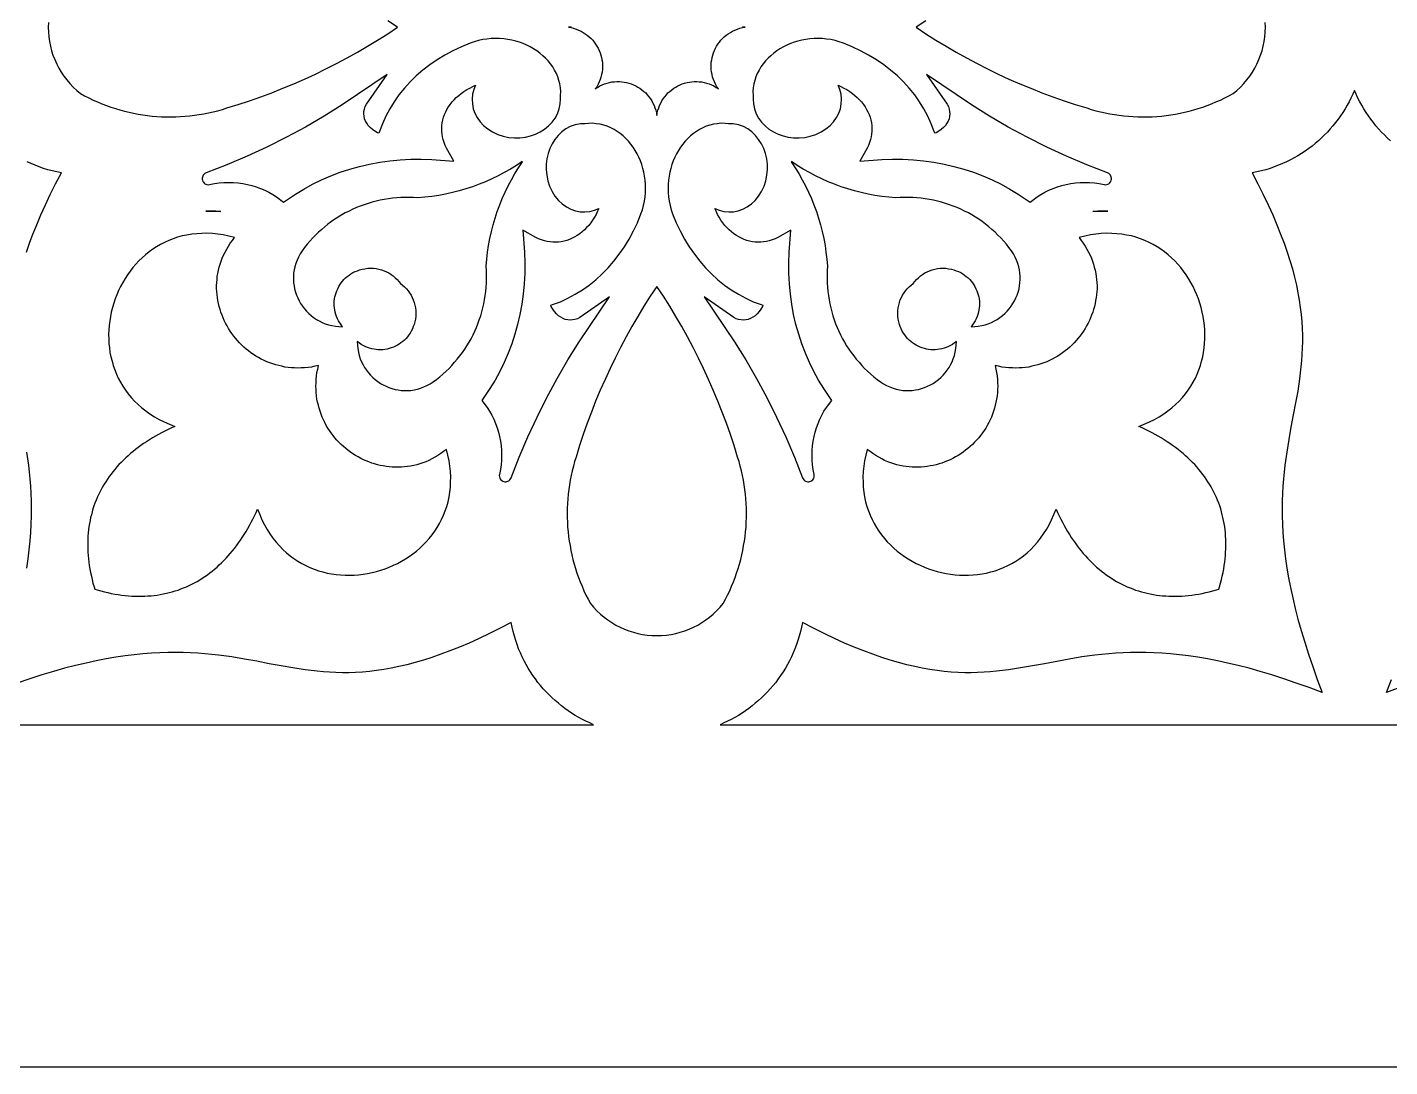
# Model space of a CAD drawing. Extents: x -352 to 352, y -78 to 78.
# Drawn here: x -297.4 to -195.9, y -77.5 to 0 of the extents above; entities that cross this region are included whole.
import ezdxf

# ---------------------------------------------------------------- set-up
doc = ezdxf.new("R2010")
doc.units = 0
doc.layers.get('0').update_dxf_attribs({"linetype": 'CONTINUOUS'})

msp = doc.modelspace()

# ---------------------------------------------------------------- linework, layer by layer
for points in [[(-352.5, -77.5), (352.5, -77.5), (352.5, 77.5), (-352.5, 77.5)], [(-262.84, -0.85), (-263.16, -0.88), (-263.47, -0.92), (-263.79, -0.99), (-264.11, -1.08), (-264.42, -1.18), (-265.07, -1.45), (-265.7, -1.75), (-266.29, -2.07), (-266.87, -2.42), (-267.42, -2.8), (-267.94, -3.2), (-268.43, -3.63), (-268.89, -4.08), (-269.32, -4.55), (-269.72, -5.04), (-270.08, -5.55), (-270.41, -6.08), (-270.71, -6.63), (-270.96, -7.19), (-271.18, -7.77), (-271.22, -7.9), (-271.31, -7.87), (-271.52, -7.75), (-271.7, -7.62), (-271.87, -7.48), (-272.01, -7.33), (-272.12, -7.16), (-272.21, -6.99), (-272.28, -6.82), (-272.32, -6.64), (-272.33, -6.46), (-272.33, -6.28), (-272.29, -6.1), (-272.23, -5.91), (-272.14, -5.73), (-270.6, -3.53), (-273.95, -5.78), (-275.3, -6.63), (-276.69, -7.44), (-278.11, -8.2), (-279.56, -8.93), (-281.04, -9.62), (-282.55, -10.26), (-284.09, -10.86), (-284.18, -10.9), (-284.25, -10.96), (-284.31, -11.02), (-284.35, -11.09), (-284.37, -11.17), (-284.38, -11.25), (-284.38, -11.33), (-284.36, -11.41), (-284.34, -11.49), (-284.29, -11.56), (-284.24, -11.62), (-284.18, -11.67), (-284.11, -11.71), (-284.03, -11.73), (-283.94, -11.74), (-283.84, -11.73), (-283.47, -11.66), (-283.12, -11.61), (-282.77, -11.58), (-282.41, -11.57), (-282.06, -11.58), (-281.71, -11.61), (-281.36, -11.65), (-281.02, -11.72), (-280.69, -11.8), (-280.36, -11.9), (-280.04, -12.02), (-279.73, -12.15), (-279.42, -12.3), (-279.13, -12.47), (-278.86, -12.65), (-278.32, -13.05), (-277.44, -12.44), (-276.81, -12.06), (-276.16, -11.7), (-275.49, -11.38), (-274.8, -11.08), (-274.1, -10.81), (-273.38, -10.58), (-272.65, -10.37), (-271.91, -10.2), (-271.15, -10.06), (-270.39, -9.96), (-269.62, -9.88), (-268.84, -9.84), (-268.06, -9.83), (-267.28, -9.86), (-265.63, -9.99), (-266.18, -9.02), (-266.28, -8.81), (-266.36, -8.59), (-266.43, -8.38), (-266.48, -8.17), (-266.51, -7.96), (-266.53, -7.75), (-266.53, -7.54), (-266.52, -7.33), (-266.49, -7.12), (-266.45, -6.91), (-266.39, -6.71), (-266.32, -6.51), (-266.23, -6.31), (-266.14, -6.12), (-266.02, -5.93), (-265.9, -5.75), (-265.76, -5.57), (-265.61, -5.4), (-265.45, -5.23), (-265.27, -5.08), (-265.08, -4.93), (-264.88, -4.78), (-264.67, -4.65), (-264.45, -4.53), (-264.22, -4.42), (-264.01, -4.33), (-264.14, -4.64), (-264.23, -5), (-264.27, -5.36), (-264.25, -5.72), (-264.18, -6.07), (-264.06, -6.41), (-263.89, -6.74), (-263.68, -7.05), (-263.41, -7.33), (-263.1, -7.58), (-262.75, -7.8), (-262.36, -7.99), (-261.95, -8.12), (-261.53, -8.21), (-261.11, -8.25), (-260.7, -8.24), (-260.3, -8.19), (-259.91, -8.1), (-259.54, -7.97), (-259.19, -7.8), (-258.86, -7.59), (-258.57, -7.35), (-258.3, -7.08), (-258.08, -6.78), (-257.9, -6.45), (-257.77, -6.09), (-257.7, -5.7), (-257.69, -5.35), (-257.67, -5.09), (-257.66, -4.8), (-257.69, -4.51), (-257.73, -4.23), (-257.8, -3.96), (-257.89, -3.69), (-257.99, -3.44), (-258.12, -3.19), (-258.26, -2.95), (-258.42, -2.73), (-258.6, -2.51), (-258.79, -2.31), (-258.99, -2.12), (-259.21, -1.93), (-259.44, -1.77), (-259.68, -1.61), (-259.93, -1.47), (-260.19, -1.34), (-260.46, -1.22), (-260.74, -1.12), (-261.02, -1.04), (-261.31, -0.96), (-261.61, -0.91), (-261.91, -0.87), (-262.22, -0.84), (-262.53, -0.84)], [(-238.78, -0.84), (-239.09, -0.87), (-239.39, -0.91), (-239.69, -0.96), (-239.98, -1.04), (-240.27, -1.12), (-240.54, -1.22), (-240.81, -1.34), (-241.07, -1.47), (-241.32, -1.61), (-241.56, -1.77), (-241.79, -1.93), (-242.01, -2.12), (-242.21, -2.31), (-242.4, -2.51), (-242.58, -2.73), (-242.74, -2.95), (-242.88, -3.19), (-243.01, -3.44), (-243.12, -3.69), (-243.2, -3.96), (-243.27, -4.23), (-243.31, -4.51), (-243.34, -4.8), (-243.33, -5.09), (-243.31, -5.35), (-243.3, -5.7), (-243.23, -6.09), (-243.1, -6.45), (-242.92, -6.78), (-242.7, -7.08), (-242.43, -7.35), (-242.14, -7.59), (-241.81, -7.8), (-241.46, -7.97), (-241.09, -8.1), (-240.7, -8.19), (-240.3, -8.24), (-239.89, -8.25), (-239.47, -8.21), (-239.06, -8.12), (-238.64, -7.99), (-238.25, -7.8), (-237.9, -7.58), (-237.59, -7.33), (-237.33, -7.05), (-237.11, -6.74), (-236.94, -6.41), (-236.82, -6.07), (-236.75, -5.72), (-236.74, -5.36), (-236.77, -5), (-236.86, -4.64), (-236.99, -4.33), (-236.78, -4.42), (-236.55, -4.53), (-236.33, -4.65), (-236.12, -4.78), (-235.92, -4.93), (-235.73, -5.08), (-235.56, -5.23), (-235.39, -5.4), (-235.24, -5.57), (-235.1, -5.75), (-234.98, -5.93), (-234.87, -6.12), (-234.77, -6.31), (-234.68, -6.51), (-234.61, -6.71), (-234.55, -6.91), (-234.51, -7.12), (-234.48, -7.33), (-234.47, -7.54), (-234.47, -7.75), (-234.49, -7.96), (-234.52, -8.17), (-234.57, -8.38), (-234.64, -8.59), (-234.72, -8.81), (-234.82, -9.02), (-235.37, -9.99), (-233.72, -9.86), (-232.94, -9.83), (-232.16, -9.84), (-231.38, -9.88), (-230.61, -9.96), (-229.85, -10.06), (-229.09, -10.2), (-228.35, -10.37), (-227.62, -10.58), (-226.9, -10.81), (-226.2, -11.08), (-225.51, -11.38), (-224.84, -11.7), (-224.19, -12.06), (-223.57, -12.44), (-222.68, -13.05), (-222.14, -12.65), (-221.87, -12.47), (-221.58, -12.3), (-221.28, -12.15), (-220.96, -12.02), (-220.64, -11.9), (-220.32, -11.8), (-219.98, -11.72), (-219.64, -11.65), (-219.29, -11.61), (-218.94, -11.58), (-218.59, -11.57), (-218.23, -11.58), (-217.88, -11.61), (-217.53, -11.66), (-217.16, -11.73), (-217.07, -11.74), (-216.97, -11.73), (-216.89, -11.71), (-216.82, -11.67), (-216.76, -11.62), (-216.71, -11.56), (-216.67, -11.49), (-216.64, -11.41), (-216.62, -11.33), (-216.62, -11.25), (-216.63, -11.17), (-216.65, -11.09), (-216.69, -11.02), (-216.75, -10.96), (-216.82, -10.9), (-216.91, -10.86), (-218.45, -10.26), (-219.96, -9.62), (-221.44, -8.93), (-222.89, -8.2), (-224.31, -7.44), (-225.7, -6.63), (-227.05, -5.78), (-230.4, -3.53), (-228.87, -5.73), (-228.77, -5.91), (-228.71, -6.1), (-228.68, -6.28), (-228.67, -6.46), (-228.68, -6.64), (-228.72, -6.82), (-228.79, -6.99), (-228.88, -7.16), (-228.99, -7.33), (-229.13, -7.48), (-229.3, -7.62), (-229.48, -7.75), (-229.69, -7.87), (-229.78, -7.9), (-229.82, -7.77), (-230.04, -7.19), (-230.29, -6.63), (-230.59, -6.08), (-230.92, -5.55), (-231.28, -5.04), (-231.68, -4.55), (-232.11, -4.08), (-232.57, -3.63), (-233.07, -3.2), (-233.59, -2.8), (-234.13, -2.42), (-234.71, -2.07), (-235.31, -1.75), (-235.93, -1.45), (-236.58, -1.18), (-236.9, -1.08), (-237.21, -0.99), (-237.53, -0.92), (-237.85, -0.88), (-238.16, -0.85), (-238.47, -0.84)], [(-255.59, -7.17), (-255.86, -7.19), (-256.2, -7.2), (-256.59, -7.27), (-256.95, -7.4), (-257.28, -7.58), (-257.58, -7.8), (-257.86, -8.07), (-258.09, -8.36), (-258.3, -8.69), (-258.47, -9.04), (-258.6, -9.41), (-258.69, -9.8), (-258.74, -10.2), (-258.75, -10.61), (-258.71, -11.03), (-258.62, -11.44), (-258.49, -11.86), (-258.31, -12.25), (-258.09, -12.6), (-257.83, -12.91), (-257.55, -13.17), (-257.24, -13.39), (-256.91, -13.56), (-256.57, -13.68), (-256.22, -13.75), (-255.86, -13.76), (-255.5, -13.73), (-255.14, -13.64), (-254.83, -13.51), (-254.92, -13.72), (-255.03, -13.95), (-255.15, -14.17), (-255.29, -14.38), (-255.43, -14.58), (-255.58, -14.77), (-255.73, -14.94), (-255.9, -15.11), (-256.07, -15.26), (-256.25, -15.4), (-256.43, -15.52), (-256.62, -15.63), (-256.81, -15.73), (-257.01, -15.82), (-257.21, -15.89), (-257.41, -15.95), (-257.62, -15.99), (-257.83, -16.02), (-258.04, -16.03), (-258.25, -16.03), (-258.46, -16.01), (-258.67, -15.98), (-258.88, -15.93), (-259.1, -15.86), (-259.31, -15.78), (-259.52, -15.68), (-260.49, -15.13), (-260.36, -16.78), (-260.34, -17.56), (-260.34, -18.34), (-260.38, -19.12), (-260.46, -19.89), (-260.56, -20.65), (-260.7, -21.41), (-260.88, -22.15), (-261.08, -22.88), (-261.31, -23.6), (-261.58, -24.3), (-261.88, -24.99), (-262.2, -25.66), (-262.56, -26.31), (-262.95, -26.93), (-263.55, -27.82), (-263.15, -28.36), (-262.97, -28.63), (-262.8, -28.92), (-262.65, -29.22), (-262.52, -29.54), (-262.4, -29.86), (-262.3, -30.19), (-262.22, -30.52), (-262.16, -30.86), (-262.11, -31.21), (-262.08, -31.56), (-262.07, -31.91), (-262.08, -32.27), (-262.11, -32.62), (-262.16, -32.97), (-262.23, -33.34), (-262.24, -33.43), (-262.23, -33.53), (-262.21, -33.61), (-262.17, -33.68), (-262.12, -33.74), (-262.06, -33.79), (-261.99, -33.83), (-261.91, -33.86), (-261.83, -33.88), (-261.75, -33.88), (-261.67, -33.87), (-261.6, -33.85), (-261.52, -33.81), (-261.46, -33.75), (-261.4, -33.68), (-261.36, -33.59), (-260.76, -32.05), (-260.12, -30.54), (-259.43, -29.06), (-258.71, -27.61), (-257.94, -26.19), (-257.13, -24.8), (-256.28, -23.45), (-254.03, -20.1), (-256.23, -21.63), (-256.42, -21.73), (-256.6, -21.79), (-256.78, -21.82), (-256.96, -21.83), (-257.14, -21.82), (-257.32, -21.78), (-257.49, -21.71), (-257.66, -21.62), (-257.83, -21.51), (-257.98, -21.37), (-258.12, -21.2), (-258.25, -21.02), (-258.37, -20.81), (-258.4, -20.72), (-258.27, -20.68), (-257.69, -20.46), (-257.13, -20.21), (-256.58, -19.91), (-256.05, -19.58), (-255.54, -19.22), (-255.05, -18.82), (-254.58, -18.39), (-254.13, -17.93), (-253.7, -17.43), (-253.3, -16.91), (-252.92, -16.37), (-252.57, -15.79), (-252.25, -15.19), (-251.95, -14.57), (-251.68, -13.92), (-251.58, -13.6), (-251.49, -13.29), (-251.43, -12.97), (-251.38, -12.65), (-251.35, -12.34), (-251.34, -12.03), (-251.35, -11.72), (-251.37, -11.41), (-251.41, -11.11), (-251.46, -10.81), (-251.54, -10.52), (-251.62, -10.23), (-251.72, -9.96), (-251.84, -9.69), (-251.97, -9.43), (-252.11, -9.18), (-252.27, -8.94), (-252.44, -8.71), (-252.62, -8.49), (-252.81, -8.29), (-253.01, -8.1), (-253.23, -7.92), (-253.46, -7.76), (-253.69, -7.62), (-253.94, -7.49), (-254.2, -7.38), (-254.46, -7.3), (-254.73, -7.23), (-255.01, -7.19), (-255.3, -7.16)], [(-245.99, -7.19), (-246.27, -7.23), (-246.54, -7.3), (-246.81, -7.38), (-247.06, -7.49), (-247.31, -7.62), (-247.55, -7.76), (-247.77, -7.92), (-247.99, -8.1), (-248.19, -8.29), (-248.39, -8.49), (-248.57, -8.71), (-248.73, -8.94), (-248.89, -9.18), (-249.03, -9.43), (-249.16, -9.69), (-249.28, -9.96), (-249.38, -10.23), (-249.46, -10.52), (-249.54, -10.81), (-249.59, -11.11), (-249.63, -11.41), (-249.66, -11.72), (-249.66, -12.03), (-249.65, -12.34), (-249.62, -12.65), (-249.58, -12.97), (-249.51, -13.29), (-249.42, -13.6), (-249.32, -13.92), (-249.05, -14.57), (-248.75, -15.19), (-248.43, -15.79), (-248.08, -16.37), (-247.7, -16.91), (-247.3, -17.43), (-246.87, -17.93), (-246.42, -18.39), (-245.95, -18.82), (-245.46, -19.22), (-244.95, -19.58), (-244.42, -19.91), (-243.87, -20.21), (-243.31, -20.46), (-242.73, -20.68), (-242.6, -20.72), (-242.63, -20.81), (-242.75, -21.02), (-242.88, -21.2), (-243.02, -21.37), (-243.17, -21.51), (-243.34, -21.62), (-243.51, -21.71), (-243.68, -21.78), (-243.86, -21.82), (-244.04, -21.83), (-244.22, -21.82), (-244.4, -21.79), (-244.59, -21.73), (-244.77, -21.63), (-246.97, -20.1), (-244.72, -23.45), (-243.87, -24.8), (-243.06, -26.19), (-242.3, -27.61), (-241.57, -29.06), (-240.88, -30.54), (-240.24, -32.05), (-239.64, -33.59), (-239.6, -33.68), (-239.54, -33.75), (-239.48, -33.81), (-239.41, -33.85), (-239.33, -33.87), (-239.25, -33.88), (-239.17, -33.88), (-239.09, -33.86), (-239.01, -33.83), (-238.94, -33.79), (-238.88, -33.74), (-238.83, -33.68), (-238.79, -33.61), (-238.77, -33.53), (-238.76, -33.43), (-238.77, -33.34), (-238.84, -32.97), (-238.89, -32.62), (-238.92, -32.27), (-238.93, -31.91), (-238.92, -31.56), (-238.89, -31.21), (-238.85, -30.86), (-238.78, -30.52), (-238.7, -30.19), (-238.6, -29.86), (-238.48, -29.54), (-238.35, -29.22), (-238.2, -28.92), (-238.04, -28.63), (-237.85, -28.36), (-237.45, -27.82), (-238.06, -26.93), (-238.44, -26.31), (-238.8, -25.66), (-239.12, -24.99), (-239.42, -24.3), (-239.69, -23.6), (-239.92, -22.88), (-240.13, -22.15), (-240.3, -21.41), (-240.44, -20.65), (-240.54, -19.89), (-240.62, -19.12), (-240.66, -18.34), (-240.67, -17.56), (-240.64, -16.78), (-240.51, -15.13), (-241.48, -15.68), (-241.69, -15.78), (-241.91, -15.86), (-242.12, -15.93), (-242.33, -15.98), (-242.54, -16.01), (-242.75, -16.03), (-242.96, -16.03), (-243.17, -16.02), (-243.38, -15.99), (-243.59, -15.95), (-243.79, -15.89), (-243.99, -15.82), (-244.19, -15.73), (-244.38, -15.63), (-244.57, -15.52), (-244.75, -15.4), (-244.93, -15.26), (-245.1, -15.11), (-245.27, -14.94), (-245.42, -14.77), (-245.57, -14.58), (-245.72, -14.38), (-245.85, -14.17), (-245.97, -13.95), (-246.08, -13.72), (-246.17, -13.51), (-245.86, -13.64), (-245.5, -13.73), (-245.14, -13.76), (-244.78, -13.75), (-244.43, -13.68), (-244.09, -13.56), (-243.76, -13.39), (-243.45, -13.17), (-243.17, -12.91), (-242.92, -12.6), (-242.7, -12.25), (-242.51, -11.86), (-242.38, -11.44), (-242.29, -11.03), (-242.25, -10.61), (-242.26, -10.2), (-242.31, -9.8), (-242.4, -9.41), (-242.53, -9.04), (-242.7, -8.69), (-242.91, -8.36), (-243.15, -8.07), (-243.42, -7.8), (-243.72, -7.58), (-244.05, -7.4), (-244.41, -7.27), (-244.8, -7.2), (-245.15, -7.19), (-245.41, -7.17), (-245.7, -7.16)], [(-260.53, -10.02), (-260.97, -10.31), (-261.41, -10.58), (-261.87, -10.84), (-262.33, -11.08), (-262.8, -11.31), (-263.27, -11.52), (-263.75, -11.71), (-264.24, -11.89), (-264.73, -12.05), (-265.23, -12.2), (-265.74, -12.33), (-266.25, -12.44), (-266.76, -12.54), (-267.28, -12.61), (-267.8, -12.68), (-268.32, -12.72), (-268.64, -12.7), (-268.95, -12.69), (-269.27, -12.69), (-269.58, -12.7), (-269.89, -12.72), (-270.21, -12.75), (-270.51, -12.79), (-270.82, -12.84), (-271.12, -12.9), (-271.43, -12.96), (-271.73, -13.04), (-272.02, -13.13), (-272.31, -13.23), (-272.6, -13.33), (-272.89, -13.45), (-273.17, -13.57), (-273.44, -13.7), (-273.72, -13.84), (-273.99, -13.99), (-274.25, -14.15), (-274.51, -14.32), (-274.76, -14.49), (-275.01, -14.68), (-275.25, -14.87), (-275.48, -15.07), (-275.71, -15.27), (-275.93, -15.49), (-276.15, -15.71), (-276.36, -15.94), (-276.56, -16.18), (-276.75, -16.42), (-276.94, -16.68), (-277.09, -16.9), (-277.21, -17.13), (-277.32, -17.37), (-277.41, -17.61), (-277.48, -17.85), (-277.53, -18.09), (-277.57, -18.33), (-277.59, -18.57), (-277.59, -18.81), (-277.57, -19.05), (-277.54, -19.28), (-277.5, -19.51), (-277.44, -19.74), (-277.36, -19.97), (-277.27, -20.18), (-277.16, -20.4), (-277.05, -20.6), (-276.91, -20.8), (-276.77, -20.99), (-276.61, -21.17), (-276.45, -21.34), (-276.27, -21.49), (-276.08, -21.64), (-275.87, -21.78), (-275.66, -21.9), (-275.44, -22.01), (-275.21, -22.1), (-274.97, -22.18), (-274.72, -22.24), (-274.46, -22.29), (-274.2, -22.32), (-273.92, -22.33), (-274.04, -22.18), (-274.14, -22.04), (-274.23, -21.88), (-274.31, -21.73), (-274.38, -21.57), (-274.43, -21.41), (-274.48, -21.25), (-274.51, -21.08), (-274.53, -20.92), (-274.55, -20.75), (-274.55, -20.59), (-274.54, -20.43), (-274.52, -20.26), (-274.49, -20.1), (-274.46, -19.95), (-274.41, -19.79), (-274.35, -19.64), (-274.28, -19.49), (-274.21, -19.34), (-274.13, -19.2), (-274.03, -19.06), (-273.93, -18.93), (-273.82, -18.81), (-273.7, -18.69), (-273.57, -18.58), (-273.44, -18.48), (-273.3, -18.38), (-273.15, -18.29), (-272.99, -18.22), (-272.82, -18.15), (-272.65, -18.09), (-272.47, -18.04), (-272.26, -18), (-272.04, -17.97), (-271.83, -17.96), (-271.62, -17.97), (-271.42, -17.99), (-271.22, -18.03), (-271.02, -18.08), (-270.83, -18.15), (-270.65, -18.23), (-270.47, -18.32), (-270.31, -18.43), (-270.15, -18.54), (-270, -18.67), (-269.86, -18.8), (-269.73, -18.95), (-269.61, -19.11), (-269.45, -19.22), (-269.3, -19.35), (-269.17, -19.5), (-269.04, -19.65), (-268.93, -19.8), (-268.82, -19.97), (-268.73, -20.15), (-268.65, -20.33), (-268.58, -20.52), (-268.53, -20.71), (-268.49, -20.91), (-268.47, -21.12), (-268.46, -21.33), (-268.47, -21.54), (-268.5, -21.76), (-268.54, -21.97), (-268.59, -22.15), (-268.65, -22.32), (-268.72, -22.49), (-268.8, -22.65), (-268.88, -22.8), (-268.98, -22.94), (-269.08, -23.07), (-269.19, -23.2), (-269.31, -23.32), (-269.43, -23.43), (-269.57, -23.53), (-269.7, -23.62), (-269.84, -23.71), (-269.99, -23.78), (-270.14, -23.85), (-270.29, -23.91), (-270.45, -23.95), (-270.6, -23.99), (-270.77, -24.02), (-270.93, -24.04), (-271.09, -24.05), (-271.26, -24.05), (-271.42, -24.03), (-271.58, -24.01), (-271.75, -23.98), (-271.91, -23.93), (-272.07, -23.87), (-272.23, -23.81), (-272.38, -23.73), (-272.54, -23.64), (-272.69, -23.54), (-272.83, -23.42), (-272.82, -23.7), (-272.79, -23.96), (-272.74, -24.22), (-272.68, -24.47), (-272.6, -24.71), (-272.51, -24.94), (-272.4, -25.16), (-272.28, -25.37), (-272.14, -25.57), (-272, -25.77), (-271.84, -25.95), (-271.67, -26.11), (-271.49, -26.27), (-271.3, -26.41), (-271.1, -26.55), (-270.9, -26.66), (-270.68, -26.77), (-270.47, -26.86), (-270.24, -26.93), (-270.01, -27), (-269.78, -27.04), (-269.55, -27.07), (-269.31, -27.09), (-269.07, -27.09), (-268.83, -27.07), (-268.59, -27.03), (-268.35, -26.98), (-268.11, -26.91), (-267.87, -26.82), (-267.64, -26.71), (-267.4, -26.59), (-267.18, -26.44), (-266.93, -26.25), (-266.68, -26.06), (-266.44, -25.86), (-266.21, -25.65), (-265.99, -25.43), (-265.77, -25.21), (-265.57, -24.98), (-265.37, -24.75), (-265.18, -24.5), (-264.99, -24.26), (-264.82, -24), (-264.65, -23.75), (-264.49, -23.48), (-264.34, -23.22), (-264.2, -22.94), (-264.07, -22.67), (-263.95, -22.39), (-263.83, -22.1), (-263.73, -21.81), (-263.63, -21.52), (-263.54, -21.22), (-263.46, -20.93), (-263.4, -20.62), (-263.34, -20.32), (-263.29, -20.01), (-263.25, -19.7), (-263.22, -19.39), (-263.2, -19.08), (-263.19, -18.77), (-263.19, -18.45), (-263.2, -18.14), (-263.22, -17.82), (-263.18, -17.3), (-263.12, -16.78), (-263.04, -16.26), (-262.94, -15.75), (-262.83, -15.24), (-262.7, -14.73), (-262.55, -14.23), (-262.39, -13.74), (-262.21, -13.25), (-262.02, -12.77), (-261.81, -12.29), (-261.58, -11.83), (-261.34, -11.37), (-261.08, -10.91), (-260.81, -10.47), (-260.52, -10.03), (-260.53, -10.04), (-260.55, -10.05)], [(-240.45, -10.05), (-240.48, -10.03), (-240.19, -10.47), (-239.92, -10.91), (-239.66, -11.37), (-239.42, -11.83), (-239.19, -12.29), (-238.98, -12.77), (-238.79, -13.25), (-238.61, -13.74), (-238.45, -14.23), (-238.3, -14.73), (-238.17, -15.24), (-238.06, -15.75), (-237.96, -16.26), (-237.89, -16.78), (-237.82, -17.3), (-237.78, -17.82), (-237.8, -18.14), (-237.81, -18.45), (-237.81, -18.77), (-237.8, -19.08), (-237.78, -19.39), (-237.75, -19.7), (-237.71, -20.01), (-237.66, -20.32), (-237.61, -20.62), (-237.54, -20.93), (-237.46, -21.22), (-237.37, -21.52), (-237.27, -21.81), (-237.17, -22.1), (-237.05, -22.39), (-236.93, -22.67), (-236.8, -22.94), (-236.66, -23.22), (-236.51, -23.48), (-236.35, -23.75), (-236.18, -24), (-236.01, -24.26), (-235.82, -24.5), (-235.63, -24.75), (-235.43, -24.98), (-235.23, -25.21), (-235.01, -25.43), (-234.79, -25.65), (-234.56, -25.86), (-234.32, -26.06), (-234.08, -26.25), (-233.82, -26.44), (-233.6, -26.59), (-233.37, -26.71), (-233.13, -26.82), (-232.89, -26.91), (-232.66, -26.98), (-232.41, -27.03), (-232.17, -27.07), (-231.93, -27.09), (-231.69, -27.09), (-231.46, -27.07), (-231.22, -27.04), (-230.99, -27), (-230.76, -26.93), (-230.54, -26.86), (-230.32, -26.77), (-230.11, -26.66), (-229.9, -26.55), (-229.7, -26.41), (-229.51, -26.27), (-229.33, -26.11), (-229.16, -25.95), (-229.01, -25.77), (-228.86, -25.57), (-228.72, -25.37), (-228.6, -25.16), (-228.49, -24.94), (-228.4, -24.71), (-228.32, -24.47), (-228.26, -24.22), (-228.21, -23.96), (-228.18, -23.7), (-228.17, -23.42), (-228.32, -23.54), (-228.46, -23.64), (-228.62, -23.73), (-228.77, -23.81), (-228.93, -23.87), (-229.09, -23.93), (-229.25, -23.98), (-229.42, -24.01), (-229.58, -24.03), (-229.75, -24.05), (-229.91, -24.05), (-230.07, -24.04), (-230.24, -24.02), (-230.4, -23.99), (-230.56, -23.95), (-230.71, -23.91), (-230.86, -23.85), (-231.01, -23.78), (-231.16, -23.71), (-231.3, -23.62), (-231.44, -23.53), (-231.57, -23.43), (-231.69, -23.32), (-231.81, -23.2), (-231.92, -23.07), (-232.02, -22.94), (-232.12, -22.8), (-232.21, -22.65), (-232.28, -22.49), (-232.35, -22.32), (-232.41, -22.15), (-232.46, -21.97), (-232.5, -21.76), (-232.53, -21.54), (-232.54, -21.33), (-232.53, -21.12), (-232.51, -20.91), (-232.47, -20.71), (-232.42, -20.52), (-232.35, -20.33), (-232.27, -20.15), (-232.18, -19.97), (-232.07, -19.8), (-231.96, -19.65), (-231.83, -19.5), (-231.7, -19.35), (-231.55, -19.22), (-231.4, -19.11), (-231.28, -18.95), (-231.15, -18.8), (-231, -18.67), (-230.85, -18.54), (-230.7, -18.43), (-230.53, -18.32), (-230.35, -18.23), (-230.17, -18.15), (-229.98, -18.08), (-229.79, -18.03), (-229.59, -17.99), (-229.38, -17.97), (-229.17, -17.96), (-228.96, -17.97), (-228.75, -18), (-228.53, -18.04), (-228.35, -18.09), (-228.18, -18.15), (-228.01, -18.22), (-227.85, -18.29), (-227.7, -18.38), (-227.56, -18.48), (-227.43, -18.58), (-227.3, -18.69), (-227.18, -18.81), (-227.07, -18.93), (-226.97, -19.06), (-226.88, -19.2), (-226.79, -19.34), (-226.72, -19.49), (-226.65, -19.64), (-226.59, -19.79), (-226.55, -19.95), (-226.51, -20.1), (-226.48, -20.26), (-226.46, -20.43), (-226.45, -20.59), (-226.46, -20.75), (-226.47, -20.92), (-226.49, -21.08), (-226.52, -21.25), (-226.57, -21.41), (-226.63, -21.57), (-226.69, -21.73), (-226.77, -21.88), (-226.86, -22.04), (-226.96, -22.18), (-227.08, -22.33), (-226.8, -22.32), (-226.54, -22.29), (-226.28, -22.24), (-226.03, -22.18), (-225.79, -22.1), (-225.56, -22.01), (-225.34, -21.9), (-225.13, -21.78), (-224.93, -21.64), (-224.73, -21.49), (-224.55, -21.34), (-224.39, -21.17), (-224.23, -20.99), (-224.09, -20.8), (-223.96, -20.6), (-223.84, -20.4), (-223.73, -20.18), (-223.64, -19.97), (-223.57, -19.74), (-223.5, -19.51), (-223.46, -19.28), (-223.43, -19.05), (-223.41, -18.81), (-223.41, -18.57), (-223.43, -18.33), (-223.47, -18.09), (-223.52, -17.85), (-223.59, -17.61), (-223.68, -17.37), (-223.79, -17.13), (-223.91, -16.9), (-224.06, -16.68), (-224.25, -16.42), (-224.44, -16.18), (-224.64, -15.94), (-224.85, -15.71), (-225.07, -15.49), (-225.29, -15.27), (-225.52, -15.07), (-225.75, -14.87), (-226, -14.68), (-226.24, -14.49), (-226.5, -14.32), (-226.75, -14.15), (-227.02, -13.99), (-227.28, -13.84), (-227.56, -13.7), (-227.83, -13.57), (-228.11, -13.45), (-228.4, -13.33), (-228.69, -13.23), (-228.98, -13.13), (-229.28, -13.04), (-229.57, -12.96), (-229.88, -12.9), (-230.18, -12.84), (-230.49, -12.79), (-230.8, -12.75), (-231.11, -12.72), (-231.42, -12.7), (-231.73, -12.69), (-232.05, -12.69), (-232.36, -12.7), (-232.68, -12.72), (-233.2, -12.68), (-233.72, -12.61), (-234.24, -12.54), (-234.75, -12.44), (-235.26, -12.33), (-235.77, -12.2), (-236.27, -12.05), (-236.76, -11.89), (-237.25, -11.71), (-237.73, -11.52), (-238.21, -11.31), (-238.67, -11.08), (-239.13, -10.84), (-239.59, -10.58), (-240.03, -10.31), (-240.47, -10.02), (-240.46, -10.03)], [(-284.12, -13.72), (-283, -13.74), (-283.37, -13.71), (-283.74, -13.7)], [(-217.63, -13.71), (-218, -13.74), (-216.88, -13.72), (-217.26, -13.7)], [(-281.98, -15.67), (-282.4, -15.57), (-282.82, -15.48), (-283.23, -15.42), (-283.63, -15.38), (-284.03, -15.36), (-284.41, -15.37), (-284.79, -15.39), (-285.16, -15.43), (-285.52, -15.49), (-285.87, -15.56), (-286.22, -15.66), (-286.55, -15.77), (-286.87, -15.89), (-287.19, -16.04), (-287.49, -16.19), (-287.79, -16.37), (-288.07, -16.55), (-288.34, -16.75), (-288.61, -16.96), (-288.86, -17.18), (-289.1, -17.42), (-289.33, -17.66), (-289.55, -17.92), (-289.76, -18.18), (-289.95, -18.46), (-290.14, -18.74), (-290.31, -19.03), (-290.47, -19.33), (-290.62, -19.63), (-290.75, -19.94), (-290.87, -20.26), (-290.98, -20.58), (-291.07, -20.9), (-291.16, -21.23), (-291.22, -21.56), (-291.28, -21.89), (-291.32, -22.23), (-291.34, -22.56), (-291.36, -22.9), (-291.35, -23.23), (-291.34, -23.57), (-291.3, -23.91), (-291.26, -24.24), (-291.19, -24.57), (-291.11, -24.9), (-291.02, -25.22), (-290.91, -25.54), (-290.78, -25.86), (-290.64, -26.16), (-290.48, -26.47), (-290.31, -26.77), (-290.11, -27.06), (-289.91, -27.34), (-289.68, -27.61), (-289.43, -27.88), (-289.17, -28.13), (-288.89, -28.38), (-288.6, -28.61), (-288.28, -28.83), (-287.95, -29.05), (-287.6, -29.24), (-287.22, -29.43), (-286.83, -29.6), (-286.43, -29.76), (-286.68, -29.87), (-286.93, -29.99), (-287.17, -30.11), (-287.41, -30.23), (-287.65, -30.36), (-287.88, -30.49), (-288.1, -30.62), (-288.32, -30.76), (-288.54, -30.9), (-288.75, -31.04), (-288.96, -31.18), (-289.16, -31.33), (-289.35, -31.48), (-289.54, -31.63), (-289.73, -31.79), (-289.91, -31.95), (-290.09, -32.11), (-290.26, -32.27), (-290.43, -32.44), (-290.59, -32.61), (-290.75, -32.78), (-290.9, -32.96), (-291.04, -33.14), (-291.18, -33.32), (-291.32, -33.5), (-291.45, -33.69), (-291.58, -33.88), (-291.7, -34.07), (-291.81, -34.26), (-291.92, -34.46), (-292.02, -34.66), (-292.12, -34.86), (-292.21, -35.06), (-292.3, -35.27), (-292.38, -35.48), (-292.46, -35.69), (-292.53, -35.91), (-292.59, -36.12), (-292.65, -36.34), (-292.71, -36.56), (-292.75, -36.78), (-292.79, -37.01), (-292.83, -37.24), (-292.86, -37.47), (-292.88, -37.7), (-292.9, -37.94), (-292.92, -38.17), (-292.92, -38.41), (-292.92, -38.65), (-292.92, -38.9), (-292.91, -39.14), (-292.89, -39.39), (-292.86, -39.64), (-292.84, -39.89), (-292.8, -40.14), (-292.76, -40.4), (-292.71, -40.66), (-292.65, -40.92), (-292.59, -41.18), (-292.53, -41.44), (-292.45, -41.71), (-292.4, -41.9), (-292.21, -41.95), (-291.94, -42.03), (-291.68, -42.09), (-291.42, -42.15), (-291.16, -42.21), (-290.9, -42.26), (-290.64, -42.3), (-290.39, -42.33), (-290.14, -42.36), (-289.89, -42.39), (-289.64, -42.41), (-289.4, -42.42), (-289.15, -42.42), (-288.91, -42.42), (-288.67, -42.42), (-288.44, -42.4), (-288.2, -42.38), (-287.97, -42.36), (-287.74, -42.33), (-287.51, -42.29), (-287.29, -42.25), (-287.06, -42.2), (-286.84, -42.15), (-286.62, -42.09), (-286.41, -42.03), (-286.19, -41.96), (-285.98, -41.88), (-285.77, -41.8), (-285.56, -41.71), (-285.36, -41.62), (-285.16, -41.52), (-284.96, -41.42), (-284.76, -41.31), (-284.57, -41.19), (-284.38, -41.08), (-284.19, -40.95), (-284, -40.82), (-283.82, -40.68), (-283.64, -40.54), (-283.46, -40.4), (-283.28, -40.25), (-283.11, -40.09), (-282.94, -39.93), (-282.77, -39.76), (-282.61, -39.59), (-282.45, -39.41), (-282.29, -39.23), (-282.13, -39.04), (-281.98, -38.85), (-281.83, -38.66), (-281.68, -38.45), (-281.54, -38.25), (-281.4, -38.04), (-281.26, -37.82), (-281.12, -37.6), (-280.99, -37.38), (-280.86, -37.15), (-280.73, -36.91), (-280.61, -36.67), (-280.49, -36.43), (-280.37, -36.18), (-280.26, -35.93), (-280.1, -36.33), (-279.93, -36.72), (-279.75, -37.09), (-279.55, -37.45), (-279.34, -37.78), (-279.11, -38.1), (-278.88, -38.39), (-278.63, -38.67), (-278.38, -38.93), (-278.11, -39.18), (-277.84, -39.4), (-277.56, -39.61), (-277.27, -39.81), (-276.97, -39.98), (-276.67, -40.14), (-276.36, -40.28), (-276.04, -40.41), (-275.72, -40.52), (-275.4, -40.61), (-275.07, -40.69), (-274.74, -40.75), (-274.41, -40.8), (-274.07, -40.83), (-273.74, -40.85), (-273.4, -40.86), (-273.06, -40.84), (-272.73, -40.82), (-272.39, -40.78), (-272.06, -40.72), (-271.73, -40.66), (-271.4, -40.57), (-271.08, -40.48), (-270.76, -40.37), (-270.44, -40.25), (-270.13, -40.11), (-269.83, -39.97), (-269.53, -39.81), (-269.24, -39.64), (-268.96, -39.45), (-268.69, -39.26), (-268.42, -39.05), (-268.16, -38.83), (-267.92, -38.6), (-267.69, -38.36), (-267.46, -38.11), (-267.25, -37.84), (-267.05, -37.57), (-266.87, -37.29), (-266.7, -36.99), (-266.54, -36.69), (-266.4, -36.37), (-266.27, -36.05), (-266.16, -35.72), (-266.06, -35.37), (-265.99, -35.02), (-265.93, -34.66), (-265.89, -34.29), (-265.87, -33.91), (-265.86, -33.53), (-265.88, -33.13), (-265.92, -32.73), (-265.98, -32.32), (-266.07, -31.9), (-266.17, -31.48), (-266.39, -31.64), (-266.6, -31.79), (-266.82, -31.93), (-267.04, -32.06), (-267.26, -32.18), (-267.49, -32.29), (-267.71, -32.39), (-267.94, -32.47), (-268.16, -32.55), (-268.39, -32.62), (-268.62, -32.67), (-268.85, -32.72), (-269.08, -32.75), (-269.31, -32.78), (-269.53, -32.8), (-269.76, -32.81), (-269.99, -32.81), (-270.22, -32.8), (-270.44, -32.78), (-270.66, -32.75), (-270.89, -32.71), (-271.11, -32.67), (-271.32, -32.62), (-271.54, -32.56), (-271.75, -32.49), (-271.96, -32.41), (-272.17, -32.33), (-272.37, -32.24), (-272.57, -32.14), (-272.77, -32.03), (-272.96, -31.92), (-273.15, -31.8), (-273.34, -31.67), (-273.52, -31.54), (-273.69, -31.4), (-273.86, -31.25), (-274.03, -31.1), (-274.19, -30.94), (-274.34, -30.78), (-274.49, -30.61), (-274.63, -30.43), (-274.77, -30.25), (-274.9, -30.07), (-275.02, -29.88), (-275.14, -29.68), (-275.24, -29.48), (-275.35, -29.27), (-275.44, -29.06), (-275.52, -28.85), (-275.6, -28.63), (-275.67, -28.41), (-275.73, -28.18), (-275.79, -27.95), (-275.83, -27.72), (-275.86, -27.48), (-275.89, -27.24), (-275.9, -27), (-275.91, -26.75), (-275.9, -26.5), (-275.89, -26.25), (-275.86, -26), (-275.83, -25.74), (-275.78, -25.48), (-275.72, -25.22), (-275.98, -25.28), (-276.24, -25.33), (-276.5, -25.36), (-276.75, -25.39), (-277.01, -25.4), (-277.25, -25.41), (-277.5, -25.4), (-277.74, -25.39), (-277.98, -25.36), (-278.22, -25.33), (-278.45, -25.28), (-278.68, -25.23), (-278.91, -25.17), (-279.13, -25.1), (-279.35, -25.02), (-279.57, -24.94), (-279.78, -24.84), (-279.98, -24.74), (-280.18, -24.63), (-280.38, -24.52), (-280.57, -24.4), (-280.75, -24.27), (-280.93, -24.13), (-281.11, -23.99), (-281.28, -23.84), (-281.44, -23.69), (-281.6, -23.53), (-281.75, -23.36), (-281.9, -23.19), (-282.04, -23.02), (-282.17, -22.84), (-282.3, -22.65), (-282.42, -22.46), (-282.53, -22.27), (-282.64, -22.07), (-282.74, -21.87), (-282.83, -21.67), (-282.91, -21.46), (-282.99, -21.25), (-283.06, -21.04), (-283.12, -20.82), (-283.17, -20.6), (-283.22, -20.38), (-283.25, -20.16), (-283.28, -19.94), (-283.3, -19.71), (-283.31, -19.49), (-283.31, -19.26), (-283.3, -19.03), (-283.28, -18.81), (-283.26, -18.58), (-283.22, -18.35), (-283.17, -18.12), (-283.12, -17.89), (-283.05, -17.66), (-282.97, -17.44), (-282.89, -17.21), (-282.79, -16.98), (-282.68, -16.76), (-282.56, -16.54), (-282.43, -16.32), (-282.29, -16.1), (-282.14, -15.89)], [(-214.58, -29.76), (-214.17, -29.6), (-213.78, -29.43), (-213.41, -29.24), (-213.05, -29.05), (-212.72, -28.83), (-212.4, -28.61), (-212.11, -28.38), (-211.83, -28.13), (-211.57, -27.88), (-211.32, -27.61), (-211.1, -27.34), (-210.89, -27.06), (-210.69, -26.77), (-210.52, -26.47), (-210.36, -26.16), (-210.22, -25.86), (-210.09, -25.54), (-209.98, -25.22), (-209.89, -24.9), (-209.81, -24.57), (-209.75, -24.24), (-209.7, -23.91), (-209.67, -23.57), (-209.65, -23.23), (-209.65, -22.9), (-209.66, -22.56), (-209.68, -22.23), (-209.72, -21.89), (-209.78, -21.56), (-209.85, -21.23), (-209.93, -20.9), (-210.02, -20.58), (-210.13, -20.26), (-210.25, -19.94), (-210.39, -19.63), (-210.53, -19.33), (-210.69, -19.03), (-210.86, -18.74), (-211.05, -18.46), (-211.24, -18.18), (-211.45, -17.92), (-211.67, -17.66), (-211.9, -17.42), (-212.14, -17.18), (-212.39, -16.96), (-212.66, -16.75), (-212.93, -16.55), (-213.21, -16.37), (-213.51, -16.19), (-213.81, -16.04), (-214.13, -15.89), (-214.45, -15.77), (-214.79, -15.66), (-215.13, -15.56), (-215.48, -15.49), (-215.84, -15.43), (-216.21, -15.39), (-216.59, -15.37), (-216.97, -15.36), (-217.37, -15.38), (-217.77, -15.42), (-218.18, -15.48), (-218.6, -15.57), (-219.02, -15.67), (-218.86, -15.89), (-218.71, -16.1), (-218.57, -16.32), (-218.44, -16.54), (-218.32, -16.76), (-218.21, -16.98), (-218.11, -17.21), (-218.03, -17.44), (-217.95, -17.66), (-217.89, -17.89), (-217.83, -18.12), (-217.78, -18.35), (-217.75, -18.58), (-217.72, -18.81), (-217.7, -19.03), (-217.69, -19.26), (-217.69, -19.49), (-217.7, -19.71), (-217.72, -19.94), (-217.75, -20.16), (-217.79, -20.38), (-217.83, -20.6), (-217.88, -20.82), (-217.94, -21.04), (-218.01, -21.25), (-218.09, -21.46), (-218.17, -21.67), (-218.26, -21.87), (-218.36, -22.07), (-218.47, -22.27), (-218.58, -22.46), (-218.7, -22.65), (-218.83, -22.84), (-218.96, -23.02), (-219.1, -23.19), (-219.25, -23.36), (-219.4, -23.53), (-219.56, -23.69), (-219.72, -23.84), (-219.89, -23.99), (-220.07, -24.13), (-220.25, -24.27), (-220.43, -24.4), (-220.62, -24.52), (-220.82, -24.63), (-221.02, -24.74), (-221.23, -24.84), (-221.44, -24.94), (-221.65, -25.02), (-221.87, -25.1), (-222.09, -25.17), (-222.32, -25.23), (-222.55, -25.28), (-222.78, -25.33), (-223.02, -25.36), (-223.26, -25.39), (-223.5, -25.4), (-223.75, -25.41), (-224, -25.4), (-224.25, -25.39), (-224.5, -25.36), (-224.76, -25.33), (-225.02, -25.28), (-225.28, -25.22), (-225.22, -25.48), (-225.17, -25.74), (-225.14, -26), (-225.11, -26.25), (-225.1, -26.5), (-225.09, -26.75), (-225.1, -27), (-225.11, -27.24), (-225.14, -27.48), (-225.17, -27.72), (-225.22, -27.95), (-225.27, -28.18), (-225.33, -28.41), (-225.4, -28.63), (-225.48, -28.85), (-225.56, -29.06), (-225.66, -29.27), (-225.76, -29.48), (-225.87, -29.68), (-225.98, -29.88), (-226.1, -30.07), (-226.23, -30.25), (-226.37, -30.43), (-226.51, -30.61), (-226.66, -30.78), (-226.81, -30.94), (-226.97, -31.1), (-227.14, -31.25), (-227.31, -31.4), (-227.48, -31.54), (-227.66, -31.67), (-227.85, -31.8), (-228.04, -31.92), (-228.23, -32.03), (-228.43, -32.14), (-228.63, -32.24), (-228.83, -32.33), (-229.04, -32.41), (-229.25, -32.49), (-229.46, -32.56), (-229.68, -32.62), (-229.9, -32.67), (-230.12, -32.71), (-230.34, -32.75), (-230.56, -32.78), (-230.79, -32.8), (-231.01, -32.81), (-231.24, -32.81), (-231.47, -32.8), (-231.7, -32.78), (-231.92, -32.75), (-232.15, -32.72), (-232.38, -32.67), (-232.61, -32.62), (-232.84, -32.55), (-233.06, -32.47), (-233.29, -32.39), (-233.52, -32.29), (-233.74, -32.18), (-233.96, -32.06), (-234.18, -31.93), (-234.4, -31.79), (-234.61, -31.64), (-234.83, -31.48), (-234.93, -31.9), (-235.02, -32.32), (-235.08, -32.73), (-235.12, -33.13), (-235.14, -33.53), (-235.13, -33.91), (-235.11, -34.29), (-235.07, -34.66), (-235.01, -35.02), (-234.94, -35.37), (-234.84, -35.72), (-234.73, -36.05), (-234.61, -36.37), (-234.46, -36.69), (-234.31, -36.99), (-234.13, -37.29), (-233.95, -37.57), (-233.75, -37.84), (-233.54, -38.11), (-233.32, -38.36), (-233.08, -38.6), (-232.84, -38.83), (-232.58, -39.05), (-232.32, -39.26), (-232.04, -39.45), (-231.76, -39.64), (-231.47, -39.81), (-231.17, -39.97), (-230.87, -40.11), (-230.56, -40.25), (-230.24, -40.37), (-229.92, -40.48), (-229.6, -40.57), (-229.27, -40.66), (-228.94, -40.72), (-228.61, -40.78), (-228.27, -40.82), (-227.94, -40.84), (-227.6, -40.86), (-227.27, -40.85), (-226.93, -40.83), (-226.6, -40.8), (-226.26, -40.75), (-225.93, -40.69), (-225.6, -40.61), (-225.28, -40.52), (-224.96, -40.41), (-224.65, -40.28), (-224.34, -40.14), (-224.03, -39.98), (-223.73, -39.81), (-223.44, -39.61), (-223.16, -39.4), (-222.89, -39.18), (-222.62, -38.93), (-222.37, -38.67), (-222.12, -38.39), (-221.89, -38.1), (-221.67, -37.78), (-221.45, -37.45), (-221.26, -37.09), (-221.07, -36.72), (-220.9, -36.33), (-220.74, -35.93), (-220.63, -36.18), (-220.51, -36.43), (-220.39, -36.67), (-220.27, -36.91), (-220.14, -37.15), (-220.01, -37.38), (-219.88, -37.6), (-219.74, -37.82), (-219.61, -38.04), (-219.46, -38.25), (-219.32, -38.45), (-219.17, -38.66), (-219.02, -38.85), (-218.87, -39.04), (-218.71, -39.23), (-218.55, -39.41), (-218.39, -39.59), (-218.23, -39.76), (-218.06, -39.93), (-217.89, -40.09), (-217.72, -40.25), (-217.54, -40.4), (-217.36, -40.54), (-217.18, -40.68), (-217, -40.82), (-216.81, -40.95), (-216.62, -41.08), (-216.43, -41.19), (-216.24, -41.31), (-216.04, -41.42), (-215.84, -41.52), (-215.64, -41.62), (-215.44, -41.71), (-215.23, -41.8), (-215.02, -41.88), (-214.81, -41.96), (-214.6, -42.03), (-214.38, -42.09), (-214.16, -42.15), (-213.94, -42.2), (-213.72, -42.25), (-213.49, -42.29), (-213.26, -42.33), (-213.03, -42.36), (-212.8, -42.38), (-212.56, -42.4), (-212.33, -42.42), (-212.09, -42.42), (-211.85, -42.42), (-211.6, -42.42), (-211.36, -42.41), (-211.11, -42.39), (-210.86, -42.36), (-210.61, -42.33), (-210.36, -42.3), (-210.1, -42.26), (-209.84, -42.21), (-209.58, -42.15), (-209.32, -42.09), (-209.06, -42.03), (-208.79, -41.95), (-208.61, -41.9), (-208.55, -41.71), (-208.48, -41.44), (-208.41, -41.18), (-208.35, -40.92), (-208.29, -40.66), (-208.24, -40.4), (-208.2, -40.14), (-208.17, -39.89), (-208.14, -39.64), (-208.11, -39.39), (-208.1, -39.14), (-208.08, -38.9), (-208.08, -38.65), (-208.08, -38.41), (-208.09, -38.17), (-208.1, -37.94), (-208.12, -37.7), (-208.14, -37.47), (-208.17, -37.24), (-208.21, -37.01), (-208.25, -36.78), (-208.3, -36.56), (-208.35, -36.34), (-208.41, -36.12), (-208.47, -35.91), (-208.54, -35.69), (-208.62, -35.48), (-208.7, -35.27), (-208.79, -35.06), (-208.88, -34.86), (-208.98, -34.66), (-209.08, -34.46), (-209.19, -34.26), (-209.31, -34.07), (-209.43, -33.88), (-209.55, -33.69), (-209.68, -33.5), (-209.82, -33.32), (-209.96, -33.14), (-210.1, -32.96), (-210.25, -32.78), (-210.41, -32.61), (-210.57, -32.44), (-210.74, -32.27), (-210.91, -32.11), (-211.09, -31.95), (-211.27, -31.79), (-211.46, -31.63), (-211.65, -31.48), (-211.84, -31.33), (-212.05, -31.18), (-212.25, -31.04), (-212.46, -30.9), (-212.68, -30.76), (-212.9, -30.62), (-213.13, -30.49), (-213.36, -30.36), (-213.59, -30.23), (-213.83, -30.11), (-214.07, -29.99), (-214.32, -29.87)], [(-250.5, -19.32), (-250.99, -20.06), (-251.46, -20.8), (-251.92, -21.56), (-252.36, -22.32), (-252.79, -23.09), (-253.21, -23.87), (-253.61, -24.66), (-253.99, -25.45), (-254.36, -26.25), (-254.72, -27.06), (-255.06, -27.87), (-255.38, -28.7), (-255.69, -29.52), (-255.98, -30.36), (-256.26, -31.19), (-256.52, -32.04), (-256.63, -32.38), (-256.72, -32.72), (-256.81, -33.07), (-256.89, -33.41), (-256.96, -33.76), (-257.02, -34.11), (-257.07, -34.46), (-257.11, -34.81), (-257.14, -35.16), (-257.16, -35.51), (-257.18, -35.86), (-257.18, -36.21), (-257.18, -36.56), (-257.17, -36.91), (-257.15, -37.26), (-257.12, -37.61), (-257.08, -37.96), (-257.03, -38.31), (-256.97, -38.65), (-256.91, -39), (-256.83, -39.34), (-256.75, -39.68), (-256.66, -40.02), (-256.56, -40.36), (-256.45, -40.69), (-256.33, -41.02), (-256.21, -41.35), (-256.07, -41.68), (-255.93, -42.01), (-255.78, -42.33), (-255.61, -42.64), (-255.44, -42.96), (-255.21, -43.24), (-254.96, -43.5), (-254.7, -43.75), (-254.43, -43.98), (-254.15, -44.19), (-253.85, -44.39), (-253.55, -44.57), (-253.24, -44.73), (-252.92, -44.88), (-252.59, -45), (-252.25, -45.11), (-251.91, -45.2), (-251.56, -45.27), (-251.21, -45.32), (-250.86, -45.35), (-250.5, -45.36), (-250.14, -45.35), (-249.79, -45.32), (-249.44, -45.27), (-249.09, -45.2), (-248.75, -45.11), (-248.42, -45), (-248.09, -44.88), (-247.76, -44.73), (-247.45, -44.57), (-247.15, -44.39), (-246.85, -44.19), (-246.57, -43.98), (-246.3, -43.75), (-246.04, -43.5), (-245.79, -43.24), (-245.56, -42.96), (-245.39, -42.64), (-245.23, -42.33), (-245.07, -42.01), (-244.93, -41.68), (-244.79, -41.35), (-244.67, -41.02), (-244.55, -40.69), (-244.44, -40.36), (-244.34, -40.02), (-244.25, -39.68), (-244.17, -39.34), (-244.09, -39), (-244.03, -38.65), (-243.97, -38.31), (-243.92, -37.96), (-243.88, -37.61), (-243.85, -37.26), (-243.83, -36.91), (-243.82, -36.56), (-243.82, -36.21), (-243.82, -35.86), (-243.84, -35.51), (-243.86, -35.16), (-243.89, -34.81), (-243.94, -34.46), (-243.99, -34.11), (-244.05, -33.76), (-244.11, -33.41), (-244.19, -33.07), (-244.28, -32.72), (-244.37, -32.38), (-244.48, -32.04), (-244.74, -31.19), (-245.02, -30.36), (-245.31, -29.52), (-245.62, -28.7), (-245.95, -27.87), (-246.29, -27.06), (-246.64, -26.25), (-247.01, -25.45), (-247.4, -24.66), (-247.79, -23.87), (-248.21, -23.09), (-248.64, -22.32), (-249.08, -21.56), (-249.54, -20.8), (-250.01, -20.06)]]:
    msp.add_lwpolyline(points, close=True)
for points in [[(-295.85, 0.36), (-295.86, 0), (-295.85, -0.36), (-295.82, -0.71), (-295.77, -1.06), (-295.7, -1.41), (-295.61, -1.75), (-295.51, -2.09), (-295.38, -2.41), (-295.23, -2.74), (-295.07, -3.05), (-294.89, -3.35), (-294.7, -3.65), (-294.48, -3.93), (-294.25, -4.2), (-294, -4.46), (-293.74, -4.71), (-293.46, -4.94), (-293.15, -5.11), (-292.83, -5.27), (-292.51, -5.43), (-292.18, -5.57), (-291.86, -5.71), (-291.53, -5.83), (-291.19, -5.95), (-290.86, -6.06), (-290.52, -6.16), (-290.18, -6.25), (-289.84, -6.33), (-289.5, -6.41), (-289.15, -6.47), (-288.81, -6.53), (-288.46, -6.58), (-288.11, -6.62), (-287.76, -6.65), (-287.41, -6.67), (-287.06, -6.68), (-286.71, -6.68), (-286.36, -6.68), (-286.01, -6.66), (-285.66, -6.64), (-285.31, -6.61), (-284.96, -6.56), (-284.61, -6.51), (-284.26, -6.45), (-283.91, -6.39), (-283.57, -6.31), (-283.22, -6.22), (-282.88, -6.13), (-282.54, -6.02), (-281.7, -5.76), (-280.86, -5.48), (-280.02, -5.19), (-279.2, -4.88), (-278.38, -4.55), (-277.56, -4.21), (-276.75, -3.86), (-275.95, -3.49), (-275.16, -3.1), (-274.37, -2.71), (-273.59, -2.29), (-272.82, -1.86), (-272.06, -1.42), (-271.31, -0.96), (-270.56, -0.49), (-269.82, 0), (-270.56, 0.49)], [(-256.89, 0.03), (-257.09, 0), (-256.89, -0.03), (-256.7, -0.08), (-256.51, -0.14), (-256.33, -0.21), (-256.15, -0.29), (-255.99, -0.38), (-255.83, -0.48), (-255.68, -0.59), (-255.54, -0.71), (-255.4, -0.83), (-255.28, -0.97), (-255.16, -1.11), (-255.06, -1.26), (-254.96, -1.41), (-254.87, -1.57), (-254.79, -1.73), (-254.73, -1.9), (-254.67, -2.07), (-254.62, -2.25), (-254.59, -2.43), (-254.56, -2.61), (-254.55, -2.79), (-254.55, -2.98), (-254.56, -3.16), (-254.58, -3.35), (-254.62, -3.53), (-254.67, -3.71), (-254.73, -3.9), (-254.8, -4.08), (-254.88, -4.25), (-254.98, -4.43), (-255.1, -4.6), (-254.93, -4.48), (-254.75, -4.38), (-254.58, -4.3), (-254.4, -4.22), (-254.21, -4.16), (-254.03, -4.12), (-253.85, -4.08), (-253.66, -4.06), (-253.48, -4.05), (-253.29, -4.05), (-253.11, -4.06), (-252.93, -4.09), (-252.75, -4.12), (-252.58, -4.17), (-252.4, -4.23), (-252.23, -4.29), (-252.07, -4.37), (-251.91, -4.46), (-251.76, -4.55), (-251.61, -4.66), (-251.47, -4.78), (-251.33, -4.9), (-251.21, -5.03), (-251.09, -5.18), (-250.98, -5.33), (-250.88, -5.49), (-250.79, -5.65), (-250.71, -5.83), (-250.64, -6.01), (-250.58, -6.19), (-250.53, -6.39), (-250.5, -6.59), (-250.47, -6.39), (-250.42, -6.19), (-250.36, -6.01), (-250.29, -5.83), (-250.21, -5.65), (-250.12, -5.49), (-250.02, -5.33), (-249.91, -5.18), (-249.79, -5.03), (-249.67, -4.9), (-249.53, -4.78), (-249.39, -4.66), (-249.24, -4.55), (-249.09, -4.46), (-248.93, -4.37), (-248.77, -4.29), (-248.6, -4.23), (-248.43, -4.17), (-248.25, -4.12), (-248.07, -4.09), (-247.89, -4.06), (-247.71, -4.05), (-247.52, -4.05), (-247.34, -4.06), (-247.15, -4.08), (-246.97, -4.12), (-246.79, -4.16), (-246.6, -4.22), (-246.43, -4.3), (-246.25, -4.38), (-246.07, -4.48), (-245.9, -4.6), (-246.02, -4.43), (-246.12, -4.25), (-246.2, -4.08), (-246.28, -3.9), (-246.34, -3.71), (-246.38, -3.53), (-246.42, -3.35), (-246.44, -3.16), (-246.45, -2.98), (-246.45, -2.79), (-246.44, -2.61), (-246.41, -2.43), (-246.38, -2.25), (-246.33, -2.07), (-246.27, -1.9), (-246.21, -1.73), (-246.13, -1.57), (-246.04, -1.41), (-245.95, -1.26), (-245.84, -1.11), (-245.72, -0.97), (-245.6, -0.83), (-245.47, -0.71), (-245.32, -0.59), (-245.17, -0.48), (-245.01, -0.38), (-244.85, -0.29), (-244.68, -0.21), (-244.49, -0.14), (-244.31, -0.08), (-244.11, -0.03), (-243.91, 0), (-244.11, 0.03)], [(-230.44, 0.49), (-231.18, 0), (-230.44, -0.49), (-229.7, -0.96), (-228.94, -1.42), (-228.18, -1.86), (-227.41, -2.29), (-226.63, -2.71), (-225.84, -3.1), (-225.05, -3.49), (-224.25, -3.86), (-223.44, -4.21), (-222.63, -4.55), (-221.8, -4.88), (-220.98, -5.19), (-220.14, -5.48), (-219.31, -5.76), (-218.46, -6.02), (-218.12, -6.13), (-217.78, -6.22), (-217.43, -6.31), (-217.09, -6.39), (-216.74, -6.45), (-216.39, -6.51), (-216.04, -6.56), (-215.69, -6.61), (-215.34, -6.64), (-214.99, -6.66), (-214.64, -6.68), (-214.29, -6.68), (-213.94, -6.68), (-213.59, -6.67), (-213.24, -6.65), (-212.89, -6.62), (-212.54, -6.58), (-212.19, -6.53), (-211.85, -6.47), (-211.5, -6.41), (-211.16, -6.33), (-210.82, -6.25), (-210.48, -6.16), (-210.14, -6.06), (-209.81, -5.95), (-209.48, -5.83), (-209.15, -5.71), (-208.82, -5.57), (-208.49, -5.43), (-208.17, -5.27), (-207.86, -5.11), (-207.54, -4.94), (-207.26, -4.71), (-207, -4.46), (-206.75, -4.2), (-206.52, -3.93), (-206.31, -3.65), (-206.11, -3.35), (-205.93, -3.05), (-205.77, -2.74), (-205.62, -2.41), (-205.5, -2.09), (-205.39, -1.75), (-205.3, -1.41), (-205.23, -1.06), (-205.18, -0.71), (-205.15, -0.36), (-205.14, 0), (-205.15, 0.36)], [(-195.82, -8.46), (-196.05, -8.25), (-196.27, -8.03), (-196.49, -7.81), (-196.7, -7.58), (-196.9, -7.34), (-197.09, -7.1), (-197.28, -6.85), (-197.46, -6.6), (-197.63, -6.35), (-197.79, -6.09), (-197.95, -5.82), (-198.1, -5.55), (-198.24, -5.28), (-198.37, -5), (-198.5, -4.72), (-198.62, -5), (-198.76, -5.28), (-198.9, -5.55), (-199.05, -5.82), (-199.2, -6.09), (-199.37, -6.35), (-199.54, -6.6), (-199.72, -6.85), (-199.91, -7.1), (-200.1, -7.34), (-200.3, -7.58), (-200.51, -7.81), (-200.73, -8.03), (-200.95, -8.25), (-201.18, -8.46), (-201.42, -8.66), (-201.66, -8.86), (-201.91, -9.05), (-202.17, -9.23), (-202.44, -9.41), (-202.71, -9.58), (-202.99, -9.74), (-203.27, -9.89), (-203.56, -10.03), (-203.86, -10.17), (-204.17, -10.29), (-204.48, -10.41), (-204.79, -10.52), (-205.11, -10.62), (-205.44, -10.71), (-205.78, -10.79), (-206.12, -10.86), (-205.69, -11.68), (-205.3, -12.47), (-204.93, -13.25), (-204.59, -13.99), (-204.28, -14.72), (-204, -15.42), (-203.75, -16.1), (-203.52, -16.76), (-203.31, -17.4), (-203.13, -18.02), (-202.97, -18.63), (-202.83, -19.22), (-202.71, -19.79), (-202.62, -20.35), (-202.54, -20.89), (-202.47, -21.42), (-202.43, -21.94), (-202.4, -22.45), (-202.38, -22.95), (-202.38, -23.43), (-202.39, -23.91), (-202.41, -24.39), (-202.44, -24.85), (-202.49, -25.31), (-202.54, -25.77), (-202.6, -26.22), (-202.73, -27.12), (-202.89, -28.01), (-203.06, -28.9), (-203.23, -29.81), (-203.39, -30.73), (-203.55, -31.68), (-203.68, -32.66), (-203.74, -33.16), (-203.79, -33.68), (-203.83, -34.21), (-203.86, -34.75), (-203.88, -35.3), (-203.89, -35.87), (-203.88, -36.45), (-203.86, -37.05), (-203.83, -37.67), (-203.78, -38.3), (-203.72, -38.95), (-203.63, -39.63), (-203.53, -40.32), (-203.41, -41.04), (-203.27, -41.78), (-203.1, -42.54), (-202.92, -43.33), (-202.71, -44.14), (-202.47, -44.98), (-202.21, -45.85), (-201.92, -46.74), (-201.61, -47.67), (-201.27, -48.62), (-200.9, -49.6), (-201.88, -49.23), (-202.84, -48.89), (-203.76, -48.58), (-204.65, -48.29), (-205.52, -48.03), (-206.36, -47.79), (-207.17, -47.58), (-207.96, -47.4), (-208.72, -47.23), (-209.46, -47.09), (-210.18, -46.97), (-210.87, -46.87), (-211.55, -46.79), (-212.2, -46.72), (-212.83, -46.67), (-213.45, -46.64), (-214.05, -46.62), (-214.63, -46.61), (-215.2, -46.62), (-215.75, -46.64), (-216.29, -46.67), (-216.82, -46.71), (-217.34, -46.76), (-217.84, -46.82), (-218.82, -46.95), (-219.77, -47.11), (-221.6, -47.45), (-222.49, -47.61), (-223.38, -47.77), (-224.28, -47.9), (-224.73, -47.96), (-225.19, -48.01), (-225.65, -48.06), (-226.11, -48.09), (-226.59, -48.11), (-227.07, -48.12), (-227.55, -48.12), (-228.05, -48.1), (-228.56, -48.07), (-229.08, -48.03), (-229.61, -47.96), (-230.15, -47.88), (-230.71, -47.79), (-231.28, -47.67), (-231.87, -47.53), (-232.48, -47.37), (-233.1, -47.19), (-233.74, -46.98), (-234.4, -46.75), (-235.08, -46.5), (-235.78, -46.22), (-236.51, -45.91), (-237.25, -45.57), (-238.03, -45.2), (-238.82, -44.81), (-239.64, -44.38), (-239.71, -44.72), (-239.79, -45.06), (-239.88, -45.39), (-239.98, -45.71), (-240.09, -46.02), (-240.21, -46.34), (-240.33, -46.64), (-240.47, -46.94), (-240.61, -47.23), (-240.76, -47.51), (-240.92, -47.79), (-241.09, -48.06), (-241.27, -48.33), (-241.45, -48.59), (-241.64, -48.84), (-241.84, -49.08), (-242.04, -49.32), (-242.25, -49.55), (-242.47, -49.77), (-242.69, -49.99), (-242.92, -50.2), (-243.16, -50.4), (-243.4, -50.59), (-243.65, -50.78), (-243.9, -50.96), (-244.15, -51.13), (-244.41, -51.3), (-244.68, -51.45), (-244.95, -51.6), (-245.22, -51.74), (-245.5, -51.87), (-245.78, -52), (-198.5, -52), (-198.5, -52), (-151.22, -52)], [(-297.48, -16.76), (-297.25, -16.1), (-297, -15.42), (-296.72, -14.72), (-296.41, -13.99), (-296.07, -13.25), (-295.71, -12.47), (-295.31, -11.68), (-294.88, -10.86), (-295.22, -10.79), (-295.56, -10.71), (-295.89, -10.62), (-296.21, -10.52), (-296.53, -10.41), (-296.84, -10.29), (-297.14, -10.17), (-297.44, -10.03)], [(-297.47, -40.32), (-297.37, -39.63), (-297.29, -38.95), (-297.22, -38.3), (-297.17, -37.67), (-297.14, -37.05), (-297.12, -36.45), (-297.11, -35.87), (-297.12, -35.3), (-297.14, -34.75), (-297.17, -34.21), (-297.21, -33.68), (-297.26, -33.16), (-297.32, -32.66), (-297.45, -31.68)], [(-302.5, -52), (-255.22, -52), (-255.5, -51.87), (-255.78, -51.74), (-256.05, -51.6), (-256.32, -51.45), (-256.59, -51.3), (-256.85, -51.13), (-257.1, -50.96), (-257.36, -50.78), (-257.6, -50.59), (-257.84, -50.4), (-258.08, -50.2), (-258.31, -49.99), (-258.53, -49.77), (-258.75, -49.55), (-258.96, -49.32), (-259.16, -49.08), (-259.36, -48.84), (-259.55, -48.59), (-259.73, -48.33), (-259.91, -48.06), (-260.08, -47.79), (-260.24, -47.51), (-260.39, -47.23), (-260.53, -46.94), (-260.67, -46.64), (-260.8, -46.34), (-260.91, -46.02), (-261.02, -45.71), (-261.12, -45.39), (-261.21, -45.06), (-261.29, -44.72), (-261.36, -44.38), (-262.18, -44.81), (-262.98, -45.2), (-263.75, -45.57), (-264.49, -45.91), (-265.22, -46.22), (-265.92, -46.5), (-266.6, -46.75), (-267.26, -46.98), (-267.9, -47.19), (-268.52, -47.37), (-269.13, -47.53), (-269.72, -47.67), (-270.29, -47.79), (-270.85, -47.88), (-271.39, -47.96), (-271.92, -48.03), (-272.44, -48.07), (-272.95, -48.1), (-273.45, -48.12), (-273.94, -48.12), (-274.42, -48.11), (-274.89, -48.09), (-275.35, -48.06), (-275.81, -48.01), (-276.27, -47.96), (-276.72, -47.9), (-277.62, -47.77), (-278.51, -47.61), (-279.4, -47.45), (-280.31, -47.27), (-281.23, -47.11), (-282.18, -46.95), (-283.16, -46.82), (-283.66, -46.76), (-284.18, -46.71), (-284.71, -46.67), (-285.25, -46.64), (-285.8, -46.62), (-286.37, -46.61), (-286.95, -46.62), (-287.55, -46.64), (-288.17, -46.67), (-288.8, -46.72), (-289.45, -46.79), (-290.13, -46.87), (-290.82, -46.97), (-291.54, -47.09), (-292.28, -47.23), (-293.04, -47.4), (-293.83, -47.58), (-294.64, -47.79), (-295.48, -48.03), (-296.35, -48.29), (-297.24, -48.58), (-298.17, -48.89)], [(-195.12, -49.23), (-196.1, -49.6), (-195.73, -48.62)]]:
    msp.add_lwpolyline(points)

doc.saveas('drawing.dxf')
